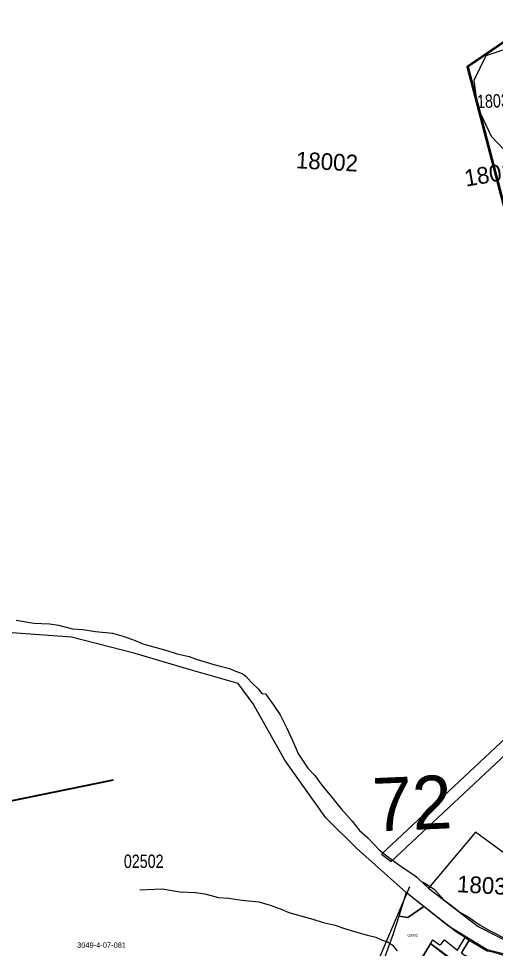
# Model space of a CAD drawing. Header units: inches. Extents: x 610851 to 630254, y 1234683 to 1264905.
# Drawn here: x 623246 to 623961, y 1244912 to 1246306 of the extents above; entities that cross this region are included whole.
import ezdxf
from ezdxf.enums import TextEntityAlignment as Align

# ---------------------------------------------------------------- set-up
doc = ezdxf.new("R2010")
doc.units = ezdxf.units.IN
doc.header["$MEASUREMENT"] = 0
for name, color, linetype, lineweight in [('CALLES', 3, 'Continuous', 13), ('CONTORNOLevel 61', 7, 'Continuous', 0), ('Level 2', 7, 'Continuous', 0), ('Level 20', 7, 'Continuous', 0), ('Level 50', 7, 'Continuous', 0), ('Level 7', 7, 'Continuous', 0)]:
    doc.layers.add(name, color=color, linetype=linetype, lineweight=lineweight)
doc.styles.add('Styledgn003', font='dgn003.shx')
doc.styles.add('Styledgn032', font='dgn032.shx')

msp = doc.modelspace()

# ---------------------------------------------------------------- linework, layer by layer
at = {"layer": 'CALLES', "color": 2, "lineweight": 13, "ltscale": 0.1, "flags": 128}
msp.add_lwpolyline([(623803.63276, 1245042.97097), (624193.99632, 1245408.45623), (624184.58179, 1245424.29973), (623789.23065, 1245054.14475), (623803.63276, 1245042.97097)], dxfattribs=at)
at = {"layer": 'CONTORNOLevel 61', "color": 3, "linetype": 'Continuous', "lineweight": 40, "flags": 128}
msp.add_lwpolyline([(624024.18615, 1246305.66667), (623918.2804, 1246233.34081), (623982.85704, 1245985.36637)], dxfattribs=at)
at = {"layer": 'Level 2', "color": 6, "linetype": 'Continuous', "lineweight": 30}
msp.add_line((622824, 1245050), (623387.65858, 1245165.27217), dxfattribs=at)
at = {"layer": 'Level 2', "color": 1, "linetype": 'Continuous', "lineweight": 0, "flags": 128}
for points in [[(623242.00858, 1245404.7122), (623268.46658, 1245399.9022), (623291.83058, 1245399.1262), (623305.56058, 1245397.2352), (623326.43958, 1245391.8582), (623341.68758, 1245390.4912), (623361.01358, 1245387.6402), (623386.42658, 1245385.3612), (623403.75158, 1245379.9482), (623420.06758, 1245374.0162), (623431.80258, 1245369.0532), (623449.62958, 1245364.1542), (623467.45658, 1245359.2542), (623483.25258, 1245354.3342), (623501.06858, 1245350.4512), (623511.78258, 1245345.9862), (623526.55758, 1245341.5632), (623538.27458, 1245338.1252), (623549.47858, 1245335.1912), (623561.69758, 1245332.2672), (623570.37558, 1245328.2902), (623580.56958, 1245324.8362), (623586.20158, 1245320.8272), (623593.92258, 1245311.7562), (623605.21458, 1245301.1972), (623609.85958, 1245294.6362), (623615.45058, 1245294.1852), (623626.80158, 1245278.5422), (623637.64458, 1245262.8942), (623647.00658, 1245243.6722), (623655.86058, 1245224.4452), (623664.73258, 1245203.6932), (623678.68158, 1245182.9932), (623689.47158, 1245171.9202), (623699.79558, 1245157.2842), (623714.21058, 1245140.1482), (623728.63758, 1245121.9952), (623745.10058, 1245103.3542), (623756.42858, 1245089.7452), (623768.74158, 1245078.6882), (623785.70658, 1245060.5612), (623801.59158, 1245048.0162), (623820.02658, 1245034.4802), (623838.95758, 1245021.9662), (623859.8357, 1245003.24613)], [(623242.00858, 1245404.7122), (623268.46658, 1245399.9022), (623291.83058, 1245399.1262), (623305.56058, 1245397.2352), (623326.43958, 1245391.8582), (623341.68758, 1245390.4912), (623361.01358, 1245387.6402), (623386.42658, 1245385.3612), (623403.75158, 1245379.9482), (623420.06758, 1245374.0162), (623431.80258, 1245369.0532), (623449.62958, 1245364.1542), (623467.45658, 1245359.2542), (623483.25258, 1245354.3342), (623501.06858, 1245350.4512), (623511.78258, 1245345.9862), (623526.55758, 1245341.5632), (623538.27458, 1245338.1252), (623549.47858, 1245335.1912), (623561.69758, 1245332.2672), (623570.37558, 1245328.2902), (623580.56958, 1245324.8362), (623586.20158, 1245320.8272), (623593.92258, 1245311.7562), (623605.21458, 1245301.1972), (623609.85958, 1245294.6362), (623615.45058, 1245294.1852), (623626.80158, 1245278.5422), (623637.64458, 1245262.8942), (623647.00658, 1245243.6722), (623655.86058, 1245224.4452), (623664.73258, 1245203.6932), (623678.68158, 1245182.9932), (623689.47158, 1245171.9202), (623699.79558, 1245157.2842), (623714.21058, 1245140.1482), (623728.63758, 1245121.9952), (623745.10058, 1245103.3542), (623756.42858, 1245089.7452), (623768.74158, 1245078.6882), (623785.70658, 1245060.5612), (623801.59158, 1245048.0162), (623820.02658, 1245034.4802), (623838.95758, 1245021.9662), (623841.90308, 1245019.70895)], [(623826.38024, 1244996.72895), (623751.57658, 1245062.9752), (623705.95358, 1245108.3252), (623644.26658, 1245195.0222), (623596.85858, 1245279.4542), (623574.39958, 1245310.0102), (623501.29758, 1245330.9562), (623420.51358, 1245354.8012), (623324.97458, 1245379.3792), (623229.27558, 1245386.1742), (623177.20758, 1245371.4562), (623109.86758, 1245306.1522), (623075.46658, 1245246.0542), (623059.95458, 1245207.6562), (623035.35758, 1245140.1262), (623012.17358, 1245104.1202), (622998.43558, 1245078.9642), (622948.59158, 1245050.3832)], [(623826.38024, 1244996.72895), (623751.57658, 1245062.9752), (623705.95358, 1245108.3252), (623644.26658, 1245195.0222), (623596.85858, 1245279.4542), (623574.39958, 1245310.0102), (623501.29758, 1245330.9562), (623420.51358, 1245354.8012), (623324.97458, 1245379.3792), (623229.27558, 1245386.1742), (623177.20758, 1245371.4562), (623109.86758, 1245306.1522), (623075.46658, 1245246.0542), (623059.95458, 1245207.6562), (623035.35758, 1245140.1262), (623012.17358, 1245104.1202), (622998.43558, 1245078.9642), (622948.59158, 1245050.3832)], [(623826.38024, 1244996.72895), (623751.57658, 1245062.9752), (623705.95358, 1245108.3252), (623644.26658, 1245195.0222), (623596.85858, 1245279.4542), (623574.39958, 1245310.0102), (623501.29758, 1245330.9562), (623420.51358, 1245354.8012), (623324.97458, 1245379.3792), (623229.27558, 1245386.1742), (623177.20758, 1245371.4562), (623109.86758, 1245306.1522), (623075.46658, 1245246.0542), (623059.95458, 1245207.6562), (623035.35758, 1245140.1262), (623012.17358, 1245104.1202), (622998.43558, 1245078.9642), (622948.59158, 1245050.3832)], [(623427.26479, 1245000.64488), (623460.83679, 1245002.29388), (623487.29479, 1244997.48388), (623510.65879, 1244996.70788), (623524.38879, 1244994.81688), (623545.26779, 1244989.43988), (623560.51579, 1244988.07288), (623579.84179, 1244985.22188), (623605.25479, 1244982.94288), (623622.57979, 1244977.52988), (623638.89579, 1244971.59788), (623650.63079, 1244966.63488), (623668.45779, 1244961.73588), (623686.28479, 1244956.83588), (623702.08079, 1244951.91588), (623719.89679, 1244948.03288), (623730.61079, 1244943.56788), (623745.38579, 1244939.14488), (623757.10279, 1244935.70688), (623768.30679, 1244932.77288), (623780.52579, 1244929.84888), (623789.20379, 1244925.87188), (623799.39779, 1244922.41788), (623805.02979, 1244918.40888), (623812.75079, 1244909.33788)], [(624050.72963, 1244888.69226), (624025.16614, 1244893.79937), (624001.41758, 1244897.49101), (623947.29574, 1244910.88223), (623889.34739, 1244946.4317), (623826.38024, 1244996.72895)], [(623852.8104, 1244975.8805), (623828.4663, 1244959.27251), (623815.18303, 1244961.3843), (623815.18303, 1244961.3843), (623815.18303, 1244961.3843), (623806.80698, 1244934.94943), (623775.74335, 1244849.29924), (623801.28308, 1244846.01351), (623817.73998, 1244845.85263), (623862.68303, 1244919.66626), (623866.34726, 1244925.68437), (623875.9238, 1244918.23852), (623878.2879, 1244918.82713), (623883.70437, 1244926.03289), (623903.22327, 1244910.47549), (623914.43539, 1244929.47528), (623901.45915, 1244937.49483), (623852.8104, 1244975.8805)], [(623899.47186, 1244890.77195), (623862.64071, 1244919.8077), (623866.34531, 1244925.80104), (623875.87159, 1244918.291), (623878.23959, 1244918.8637), (623883.70437, 1244926.03289), (623903.11826, 1244910.34465), (623914.45784, 1244929.26865)], [(623962.87443, 1244832.99742), (623942.6055, 1244844.0615), (623937.6056, 1244846.40228), (623931.68632, 1244846.8907), (623911.85904, 1244850.00058), (623888.45157, 1244850.49007), (623904.84899, 1244878.7487), (623905.20659, 1244879.19623), (623905.68824, 1244879.50635), (623906.24363, 1244879.64666), (623906.81478, 1244879.60253), (623908.76711, 1244879.0101), (623910.64229, 1244878.20621), (623918.54519, 1244874.13892), (623918.54519, 1244874.13892), (623929.96034, 1244893.14977), (623925.86455, 1244896.09374), (623925.32359, 1244895.69398), (623925.32359, 1244895.69398), (623915.48881, 1244901.76432), (623913.43776, 1244902.15139), (623908.87763, 1244905.73365), (623920.37821, 1244925.5402)], [(623914.45784, 1244929.26865), (623920.38876, 1244925.54787), (623908.61641, 1244905.90164)], [(623920.37821, 1244925.5402), (623941.31785, 1244912.80241), (623947.28004, 1244909.50694), (623954.03914, 1244908.37814), (623973.99979, 1244902.17543)]]:
    msp.add_lwpolyline(points, dxfattribs=at)
at = {"layer": 'Level 2', "color": 6, "lineweight": 0, "flags": 128}
msp.add_lwpolyline([(623859.8357, 1245003.24613), (623934.14877, 1244945.74733), (623935.78963, 1244944.65907), (623985.80585, 1244919.10636), (624011.94713, 1245027.41327), (623929.93464, 1245087.30642), (623859.8357, 1245003.24613)], dxfattribs=at)
at = {"layer": 'Level 2', "color": 6, "linetype": 'Continuous', "lineweight": 0, "flags": 128}
msp.add_lwpolyline([(623863.15062, 1244920.41203), (623900.81498, 1244892.46557), (623901.72089, 1244891.34538), (623902.1967, 1244890.03908), (623902.25259, 1244888.47711), (623901.7005, 1244887.1523), (623881.56971, 1244852.34889), (623874.74105, 1244852.38605), (623865.86448, 1244846.19117), (623819.88118, 1244845.60505), (623863.15062, 1244920.41203)], dxfattribs=at)
at = {"layer": 'Level 20', "color": 2, "linetype": 'Continuous', "lineweight": 0, "flags": 128}
msp.add_lwpolyline([(623852.80537, 1244975.87463), (623826.38024, 1244996.72895), (623815.17682, 1244961.38196), (623828.4598, 1244959.26895), (623852.80544, 1244975.87468)], dxfattribs=at)
at = {"layer": 'Level 50', "color": 7, "linetype": 'Continuous', "lineweight": 0, "flags": 128}
for points in [[(624064.50458, 1246271.0632), (623982.93658, 1246262.4022), (623945.42758, 1246249.9462), (623927.61858, 1246212.7442), (623933.26058, 1246173.2642), (623953.58058, 1246129.4942), (623983.86658, 1246097.8072), (623986.66758, 1246101.1172), (623991.75658, 1246114.5582), (623992.91458, 1246121.2752), (623991.89158, 1246131.9122), (623993.36758, 1246141.1152), (623999.78658, 1246152.6472), (624011.82258, 1246167.6502), (624023.43358, 1246181.5272), (624032.40458, 1246187.8022), (624038.15358, 1246193.8002), (624046.59658, 1246208.8612), (624050.81158, 1246218.8662), (624053.91958, 1246223.0282), (624067.92258, 1246234.8002), (624074.50958, 1246241.5442), (624075.34158, 1246241.9812), (624064.50458, 1246271.0632)], [(623830.91968, 1245005.36623), (623767.13597, 1244854.86045)], [(623850.73958, 1245012.9372), (623868.12958, 1245001.9322), (623883.04658, 1244985.3092), (623892.26058, 1244978.7952), (623906.61058, 1244967.2512), (623918.87658, 1244960.2602), (623936.79258, 1244947.7362), (623950.08058, 1244940.2472), (623961.82658, 1244934.2682), (623986.86158, 1244920.8002), (623990.72233, 1244918.4776)], [(623853.75401, 1245011.02957), (623868.12958, 1245001.9322), (623883.04658, 1244985.3092), (623892.26058, 1244978.7952), (623906.61058, 1244967.2512), (623918.87658, 1244960.2602), (623936.79258, 1244947.7362), (623950.08058, 1244940.2472), (623961.82658, 1244934.2682), (623986.86158, 1244920.8002), (623990.81636, 1244918.42103)]]:
    msp.add_lwpolyline(points, dxfattribs=at)

# ---------------------------------------------------------------- texts
at = {"layer": 'CONTORNOLevel 61', "color": 3, "linetype": 'Continuous', "lineweight": 40, "style": 'Styledgn003'}
msp.add_text('72', height=80, rotation=2.39999382, dxfattribs=at).set_placement((623835.06355, 1245130.46717), align=Align.MIDDLE_CENTER)
at = {"layer": 'Level 7', "color": 7, "linetype": 'Continuous', "lineweight": 0, "style": 'Styledgn032', "width": 0.8}
msp.add_text('18032', height=20, rotation=2.39999996, dxfattribs=at).set_placement((623962.00408, 1246182.58264), align=Align.MIDDLE_CENTER)
at = {"layer": 'Level 7', "color": 7, "linetype": 'Continuous', "lineweight": 0, "style": 'Styledgn032'}
for s, height, rotation, p in [('18002', 24.999972, 356.8, (623707.55267, 1246091.46806)), ('18002', 24.999972, 356.8, (623707.55267, 1246091.46806)), ('18002', 24.999972, 356.8, (623707.55267, 1246091.46806)), ('18010', 25.000002, 9.8, (623959.47354, 1246074.1242)), ('18010', 25.000002, 9.8, (623959.47354, 1246074.1242)), ('18010', 25.000002, 9.8, (623959.47354, 1246074.1242)), ('18033', 24.999972, 356.8, (623948.92872, 1245007.14388))]:
    msp.add_text(s, height=height, rotation=rotation, dxfattribs=at).set_placement(p, align=Align.MIDDLE_CENTER)
at = {"layer": 'Level 7', "color": 7, "linetype": 'Continuous', "lineweight": 0}
for s, height, style, width, p in [('02502', 19.999998, 'Styledgn003', 0.8, (623433.06757, 1245043.4972)), ('02502', 19.999998, 'Styledgn003', 0.8, (623433.06757, 1245043.4972)), ('02502', 19.999998, 'Styledgn003', 0.8, (623433.06757, 1245043.4972)), ('3049-4-07-081', 7.999998, 'Styledgn032', 0.875, (623369.96881, 1244917.88159)), ('3049-4-07-081', 7.999998, 'Styledgn032', 0.875, (623369.96881, 1244917.88159)), ('3049-4-07-081', 7.999998, 'Styledgn032', 0.875, (623369.96881, 1244917.88159))]:
    msp.add_text(s, height=height, dxfattribs=dict(at, style=style, width=width)).set_placement(p, align=Align.MIDDLE_CENTER)
at = {"layer": 'Level 7', "color": 7, "linetype": 'Continuous', "lineweight": 0, "style": 'Styledgn032'}
msp.add_text('02602', height=4, dxfattribs=at).set_placement((623835.82762, 1244932.70357), align=Align.MIDDLE_CENTER)

doc.saveas('drawing.dxf')
